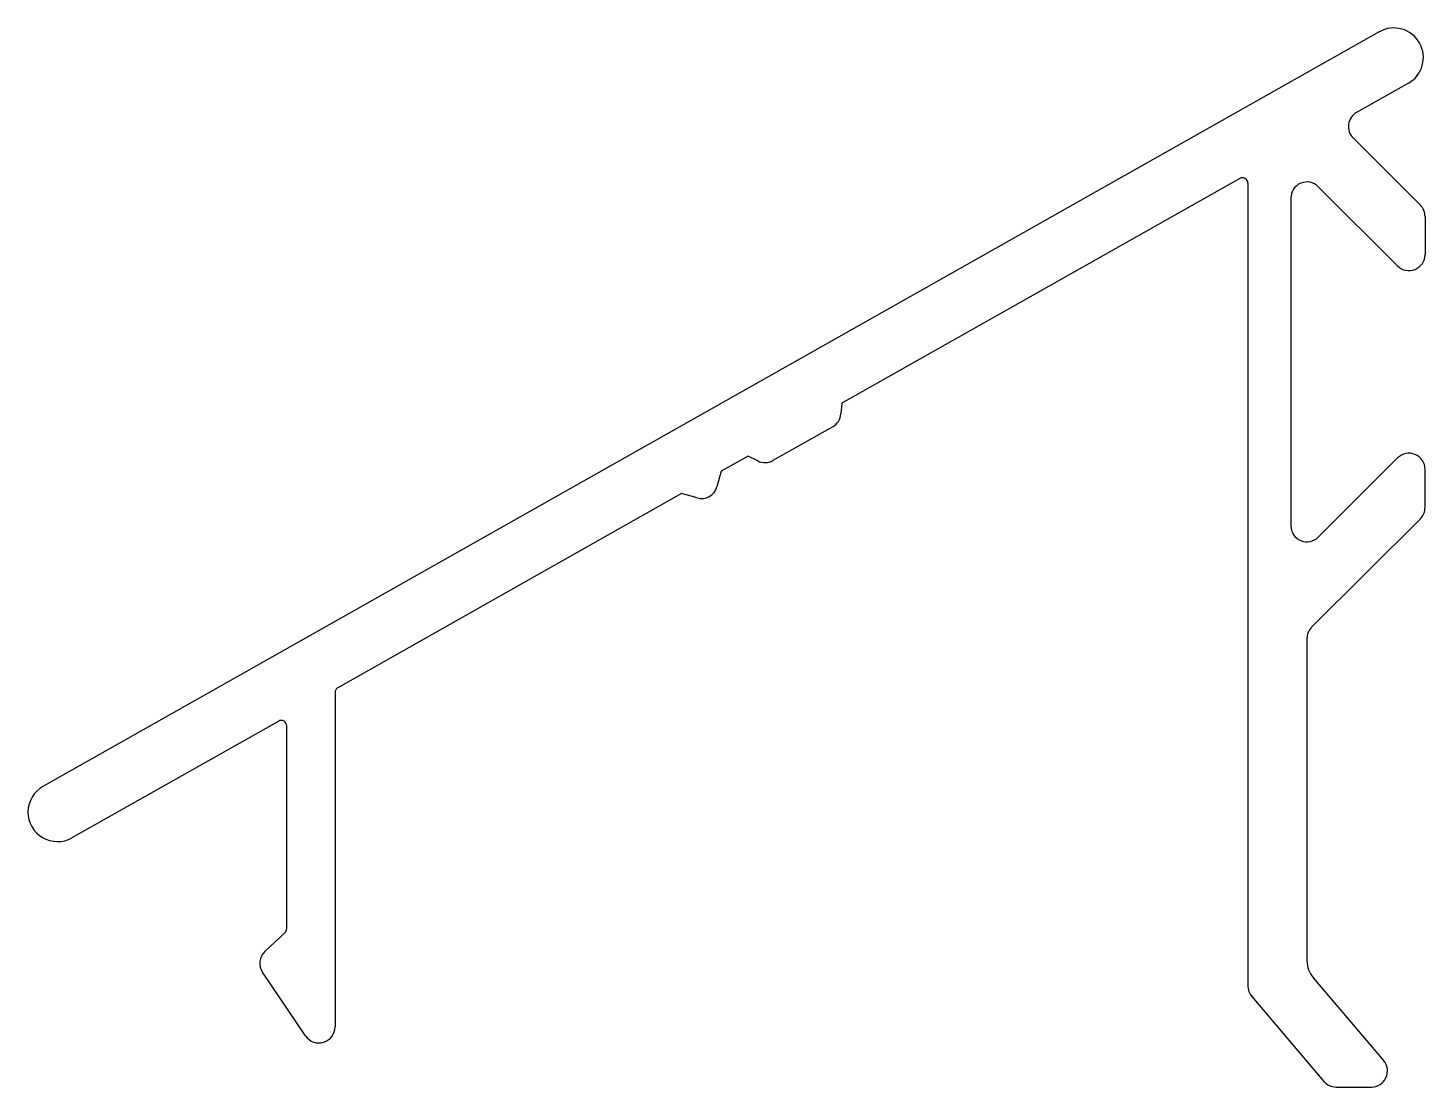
# Model space of a CAD drawing. Extents: x 1225.2 to 1251.2, y 459.1 to 478.9.
import ezdxf

# ---------------------------------------------------------------- set-up
doc = ezdxf.new("R2010")
doc.units = 0
doc.layers.get('0').update_dxf_attribs({"linetype": 'CONTINUOUS'})

msp = doc.modelspace()

# ---------------------------------------------------------------- linework, layer by layer
for p, q in [((1250.392, 478.794), (1225.505, 464.744)), ((1250.933, 477.836), (1249.967, 477.291)), ((1249.903, 476.817), (1251.156, 475.566)), ((1247.795, 476.064), (1240.38, 471.878)), ((1247.944, 475.977), (1247.944, 461.026)), ((1249.256, 475.909), (1250.732, 474.434)), ((1248.744, 475.697), (1248.744, 469.597)), ((1251.244, 475.353), (1251.244, 474.647)), ((1240.38, 471.878), (1240.365, 471.679)), ((1240.213, 471.44), (1239.099, 470.811)), ((1238.638, 470.895), (1238.137, 470.612)), ((1238.816, 470.805), (1238.638, 470.895)), ((1249.256, 469.384), (1250.732, 470.859)), ((1238.137, 470.612), (1238.056, 470.323)), ((1251.244, 469.94), (1251.244, 470.647)), ((1237.398, 470.195), (1230.995, 466.58)), ((1237.687, 470.114), (1237.398, 470.195)), ((1249.132, 467.706), (1251.156, 469.728)), ((1249.044, 467.493), (1249.044, 461.504)), ((1230.944, 466.493), (1230.944, 460.267)), ((1229.895, 465.959), (1226.046, 463.787)), ((1230.044, 462.096), (1230.044, 465.872)), ((1229.638, 461.669), (1230.013, 462.024)), ((1230.395, 460.099), (1229.596, 461.283)), ((1249.163, 461.18), (1250.472, 459.641)), ((1248.015, 460.832), (1249.359, 459.252)), ((1249.587, 459.147), (1250.244, 459.147))]:
    msp.add_line(p, q)
for centre, radius, start, end in [((1250.663, 478.315), 0.55, 299.4454, 119.4454), ((1250.115, 477.029), 0.3, 119.4454, 225.0286), ((1247.844, 475.977), 0.1, 360, 119.4454), ((1249.044, 475.697), 0.3, 45.0286, 180), ((1250.944, 475.353), 0.3, 0, 45.0286), ((1250.944, 474.647), 0.3, 225.0286, 0), ((1240.066, 471.701), 0.3, 299.4454, 355.7554), ((1250.944, 470.647), 0.3, 0, 134.9714), ((1238.952, 471.072), 0.3, 243.1355, 299.4454), ((1237.767, 470.403), 0.3, 254.4454, 344.4454), ((1250.944, 469.94), 0.3, 314.9714, 0), ((1249.044, 469.597), 0.3, 180, 314.9714), ((1249.344, 467.493), 0.3, 134.9714, 180), ((1231.044, 466.493), 0.1, 119.4454, 180), ((1229.944, 465.872), 0.1, 0, 119.4454), ((1225.776, 464.266), 0.55, 119.4454, 299.4454), ((1229.944, 462.096), 0.1, 313.4904, 0), ((1229.845, 461.451), 0.3, 133.4904, 214), ((1249.544, 461.504), 0.5, 180, 220.3836), ((1248.244, 461.026), 0.3, 180, 220.3836), ((1230.644, 460.267), 0.3, 214, 0), ((1250.244, 459.447), 0.3, 270, 40.3836), ((1249.587, 459.447), 0.3, 220.3836, 270)]:
    msp.add_arc(centre, radius, start, end)

doc.saveas('drawing.dxf')
